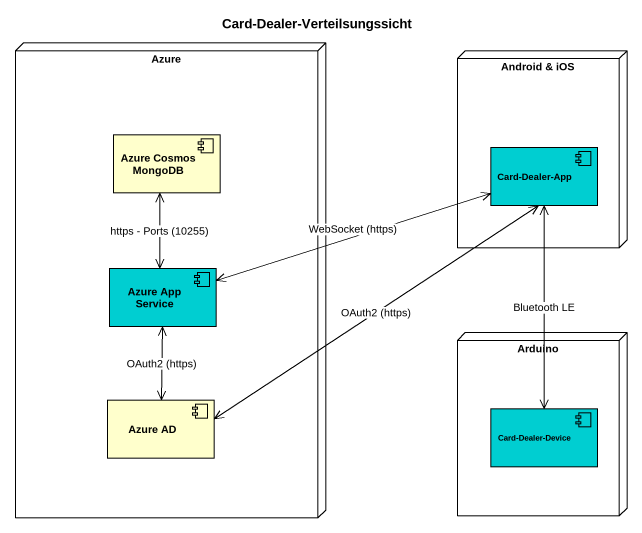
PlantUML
@startuml
title Card-Dealer-Verteilsungssicht
node Azure {
  component "Azure Cosmos MongoDB" as Azure_Cosmos_MongoDB
  component "Azure App Service" as Azure_App_Service #00CED1
  component "Azure AD" as Azure_AD
}
node "Android & iOS" as Android_iOS {
  component "Card-Dealer-App" as Card_Dealer_App #00CED1
}
node Arduino {
  component "Card-Dealer-Device" as Card_Dealer_Device #00CED1
}
Card_Dealer_App <-left-> Azure_App_Service : WebSocket (https)
Azure_App_Service <-up-> Azure_Cosmos_MongoDB : https - Ports (10255)
Azure_App_Service <--> Azure_AD : OAuth2 (https)
Azure_AD <-up-> Card_Dealer_App : OAuth2 (https)
Card_Dealer_Device <-up-> Card_Dealer_App : Bluetooth LE
@enduml
